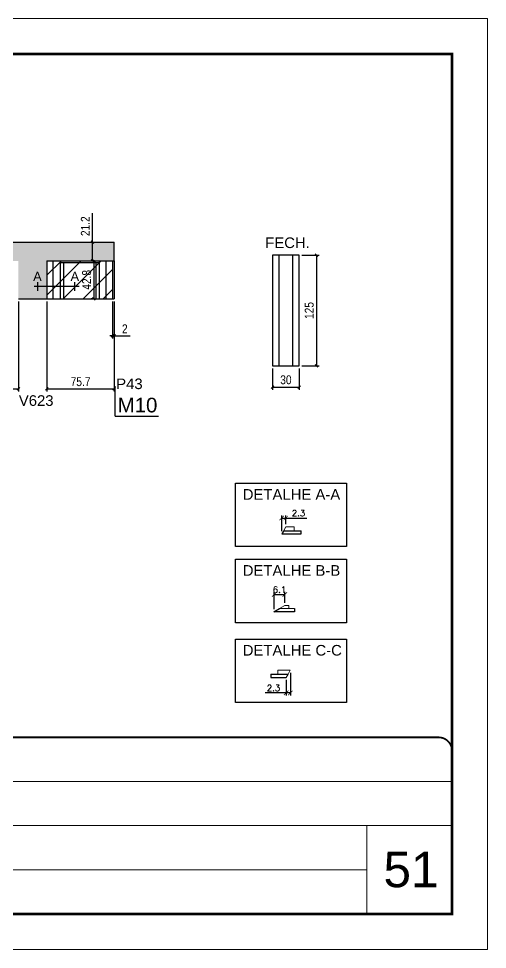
# Model space of a CAD drawing. Extents: x -20960 to -5926, y -2106 to 21915.
# Drawn here: x -8080 to -7552, y 7082 to 8132 of the extents above; entities that cross this region are included whole.
import ezdxf
from ezdxf.enums import TextEntityAlignment as Align

# ---------------------------------------------------------------- set-up
doc = ezdxf.new("R2010")
doc.units = 0
doc.linetypes.add('CONTINUO', pattern=[0])
doc.linetypes.add('DASHED', pattern=[0.75, 0.5, -0.25])
for name, color, linetype in [('5', 5, 'Continuous'), ('COTA', 241, 'Continuous'), ('detalhes', 4, 'Continuous'), ('NOMENCLATURA', 7, 'Continuous'), ('Painéis', 200, 'Continuous'), ('SARR_2.2x7', 40, 'Continuous'), ('SARR_3.5x7', 81, 'Continuous')]:
    doc.layers.add(name, color=color, linetype=linetype)
for name, color, linetype, lineweight in [('CARIMBO', 255, 'Continuous', 9), ('Folhas', 255, 'Continuous', 9), ('Hachura', 251, 'Continuous', 9), ('Sarr 2.2x7', 40, 'Continuous', 9), ('SARRAFO DE PRESSAO', 251, 'DASHED', 9)]:
    doc.layers.add(name, color=color, linetype=linetype, lineweight=lineweight)
doc.styles.add('ARIAL', font='arial.ttf')
doc.styles.add('COTA TECNICA', font='techl___.ttf', dxfattribs={"height": 10})
doc.styles.add('Romans', font='romans.shx')
doc.styles.get("Standard").update_dxf_attribs({"font": 'arial.ttf'})
doc.dimstyles.new('Cota Seção (2x)', dxfattribs={"dimtxt": 7, "dimasz": 5, "dimexe": 3, "dimexo": 3, "dimgap": 2, "dimtad": 3, "dimdec": 1, "dimlfac": 0.5, "dimzin": 12, "dimdsep": 46, "dimtxsty": 'Romans', "dimblk": 'ARCHTICK', "dimcen": 0, "dimclrd": 4, "dimclre": 4, "dimclrt": 1, "dimadec": 1, "dimazin": 3, "dimtfac": 1, "dimtdec": 1, "dimtmove": 0, "dimatfit": 3, "dimldrblk": 'OBLIQUE', "dimfxl": 1, "dimtolj": 1, "dimtzin": 12, "dimarcsym": 0})
doc.dimstyles.new('PAINEL', dxfattribs={"dimtxt": 10, "dimasz": 3, "dimexe": 3, "dimexo": 3, "dimgap": 3, "dimtad": 1, "dimdec": 1, "dimzin": 12, "dimdsep": 46, "dimtxsty": 'COTA TECNICA', "dimblk1": 'OBLIQUE', "dimblk2": 'OBLIQUE', "dimsah": 1, "dimcen": 0.9, "dimclrd": 4, "dimclre": 4, "dimclrt": 240, "dimadec": 1, "dimazin": 3, "dimtfac": 1, "dimtdec": 1, "dimtmove": 0, "dimatfit": 3, "dimfxl": 1, "dimtolj": 1, "dimtzin": 12, "dimarcsym": 0})

# ---------------------------------------------------------------- blocks, each defined once
blk = doc.blocks.new('9999999999')
at = {"color": 30, "linetype": 'CONTINUO'}
for p, q in [((98564.6, 34379.6), (99584, 34379.6)), ((98564.6, 34329.8), (99488, 34329.8)), ((99584, 34329.8), (99488, 34329.8)), ((99488, 34329.8), (99488, 34230.2)), ((98564.6, 34280), (99488, 34280))]:
    blk.add_line(p, q, dxfattribs=at)
at = {"color": 30, "linetype": 'CONTINUO', "const_width": 2}
blk.add_lwpolyline([(99584, 34230.2), (99584, 34414.4, 0.414214), (99569, 34429.4), (98229, 34429.4, 0.414214), (98214, 34414.4), (98214, 34245.2, 0.414214), (98229, 34230.2), (99584, 34230.2)], format="xyb", dxfattribs=at)
at = {"layer": 'Folhas'}
blk.add_lwpolyline([(98139, 34190.2), (99624, 34190.2), (99624, 35240.2), (98139, 35240.2)], close=True, dxfattribs=at)
at = {"layer": 'Folhas', "color": 30, "const_width": 3}
blk.add_lwpolyline([(98214, 34230.2), (99584, 34230.2), (99584, 35200.2), (98214, 35200.2)], close=True, dxfattribs=at)
blk = doc.blocks.new('_Oblique')
at = {"color": 0, "linetype": 'ByBlock', "lineweight": -2}
blk.add_line((-0.5, -0.5), (0.5, 0.5), dxfattribs=at)
blk = doc.blocks.new('*D1862')
at = {"layer": 'COTA', "color": 4, "lineweight": -2, "ltscale": 25, "transparency": 16777216}
for p, q in [((-8224.4, 7813.4), (-8224.4, 7711.8)), ((-8080.7, 7813.4), (-8080.7, 7711.8)), ((-8224.4, 7714.8), (-8080.7, 7714.8))]:
    blk.add_line(p, q, dxfattribs=at)
at = {"layer": 'Defpoints', "color": 0, "ltscale": 25, "transparency": 16777216}
for p in [(-8224.4, 7816.4), (-8080.7, 7816.4), (-8080.7, 7714.8)]:
    blk.add_point(p, dxfattribs=at)
at = {"layer": 'COTA', "color": 4, "lineweight": -2, "ltscale": 25, "transparency": 16777216, "xscale": 3, "yscale": 3, "zscale": 3, "rotation": 180}
blk.add_blockref('_Oblique', (-8224.4, 7714.8), dxfattribs=at)
at = {"layer": 'COTA', "color": 4, "lineweight": -2, "ltscale": 25, "transparency": 16777216, "xscale": 3, "yscale": 3, "zscale": 3}
blk.add_blockref('_Oblique', (-8080.7, 7714.8), dxfattribs=at)
at = {"layer": 'COTA', "color": 240, "ltscale": 25, "transparency": 16777216, "insert": (-8152.6, 7723), "char_height": 10, "attachment_point": 5, "style": 'COTA TECNICA'}
blk.add_mtext('\\A1;143.7', dxfattribs=at)
blk = doc.blocks.new('*D1863')
at = {"layer": 'COTA', "color": 4, "lineweight": -2, "ltscale": 25, "transparency": 16777216}
for p, q in [((-7974.7, 7813.4), (-7974.7, 7771.6)), ((-7972.7, 7813.4), (-7972.7, 7771.6)), ((-7974.7, 7774.6), (-7977.7, 7774.6)), ((-7974.7, 7774.6), (-7972.7, 7774.6)), ((-7972.7, 7774.6), (-7954.6, 7774.6))]:
    blk.add_line(p, q, dxfattribs=at)
at = {"layer": 'Defpoints', "color": 0, "ltscale": 25, "transparency": 16777216}
for p in [(-7974.7, 7816.4), (-7972.7, 7816.4), (-7972.7, 7774.6)]:
    blk.add_point(p, dxfattribs=at)
at = {"layer": 'COTA', "color": 4, "lineweight": -2, "ltscale": 25, "transparency": 16777216, "xscale": 3, "yscale": 3, "zscale": 3}
blk.add_blockref('_Oblique', (-7974.7, 7774.6), dxfattribs=at)
at = {"layer": 'COTA', "color": 4, "lineweight": -2, "ltscale": 25, "transparency": 16777216, "xscale": 3, "yscale": 3, "zscale": 3, "rotation": 180}
blk.add_blockref('_Oblique', (-7972.7, 7774.6), dxfattribs=at)
at = {"layer": 'COTA', "color": 240, "ltscale": 25, "transparency": 16777216, "insert": (-7960.7, 7782.6), "char_height": 10, "attachment_point": 5, "style": 'COTA TECNICA'}
blk.add_mtext('\\A1;2', dxfattribs=at)
blk = doc.blocks.new('_ArchTick')
at = {"color": 0, "linetype": 'ByBlock', "const_width": 0.15}
blk.add_lwpolyline([(-0.5, -0.5), (0.5, 0.5)], dxfattribs=at)
blk = doc.blocks.new('*D1864')
at = {"layer": 'COTA', "color": 4, "lineweight": -2, "transparency": 16777216}
for p, q in [((-7783.8, 7554.1), (-7783.8, 7572.1)), ((-7779.2, 7562.1), (-7779.2, 7572.1)), ((-7783.8, 7569.1), (-7779.2, 7569.1)), ((-7779.2, 7569.1), (-7755.5, 7569.1))]:
    blk.add_line(p, q, dxfattribs=at)
at = {"layer": 'Defpoints', "color": 0, "transparency": 16777216}
for p in [(-7779.2, 7569.1), (-7783.8, 7551.1), (-7779.2, 7559.1)]:
    blk.add_point(p, dxfattribs=at)
at = {"layer": 'COTA', "color": 4, "lineweight": -2, "transparency": 16777216, "xscale": 5, "yscale": 5, "zscale": 5, "rotation": 180}
blk.add_blockref('_ArchTick', (-7783.8, 7569.1), dxfattribs=at)
at = {"layer": 'COTA', "color": 4, "lineweight": -2, "transparency": 16777216, "xscale": 5, "yscale": 5, "zscale": 5}
blk.add_blockref('_ArchTick', (-7779.2, 7569.1), dxfattribs=at)
at = {"layer": 'COTA', "color": 1, "transparency": 16777216, "insert": (-7764.9, 7574.6), "char_height": 7, "attachment_point": 5, "style": 'Romans'}
blk.add_mtext('\\A1;2.3', dxfattribs=at)
blk = doc.blocks.new('*D1838')
at = {"layer": 'COTA', "color": 4, "lineweight": -2, "transparency": 16777216}
for p, q in [((-7792.5, 7466.3), (-7792.5, 7485.8)), ((-7792.5, 7482.8), (-7780.3, 7482.8)), ((-7780.3, 7473.4), (-7780.3, 7485.8))]:
    blk.add_line(p, q, dxfattribs=at)
at = {"layer": 'Defpoints', "color": 0, "transparency": 16777216}
for p in [(-7780.3, 7482.8), (-7780.3, 7470.4), (-7792.5, 7463.3)]:
    blk.add_point(p, dxfattribs=at)
at = {"layer": 'COTA', "color": 4, "lineweight": -2, "transparency": 16777216, "xscale": 5, "yscale": 5, "zscale": 5, "rotation": 180}
blk.add_blockref('_ArchTick', (-7792.5, 7482.8), dxfattribs=at)
at = {"layer": 'COTA', "color": 4, "lineweight": -2, "transparency": 16777216, "xscale": 5, "yscale": 5, "zscale": 5}
blk.add_blockref('_ArchTick', (-7780.3, 7482.8), dxfattribs=at)
at = {"layer": 'COTA', "color": 1, "transparency": 16777216, "insert": (-7786.4, 7488.3), "char_height": 7, "attachment_point": 5, "style": 'Romans'}
blk.add_mtext('\\A1;6.1', dxfattribs=at)
blk = doc.blocks.new('*D1868')
at = {"layer": 'COTA', "color": 4, "lineweight": -2, "ltscale": 25, "transparency": 16777216}
for p, q in [((-8048.5, 7813.4), (-8048.5, 7711.8)), ((-7972.7, 7813.4), (-7972.7, 7711.8)), ((-8048.5, 7714.8), (-7972.7, 7714.8))]:
    blk.add_line(p, q, dxfattribs=at)
at = {"layer": 'Defpoints', "color": 0, "ltscale": 25, "transparency": 16777216}
for p in [(-8048.5, 7816.4), (-7972.7, 7816.4), (-7972.7, 7714.8)]:
    blk.add_point(p, dxfattribs=at)
at = {"layer": 'COTA', "color": 4, "lineweight": -2, "ltscale": 25, "transparency": 16777216, "xscale": 3, "yscale": 3, "zscale": 3, "rotation": 180}
blk.add_blockref('_Oblique', (-8048.5, 7714.8), dxfattribs=at)
at = {"layer": 'COTA', "color": 4, "lineweight": -2, "ltscale": 25, "transparency": 16777216, "xscale": 3, "yscale": 3, "zscale": 3}
blk.add_blockref('_Oblique', (-7972.7, 7714.8), dxfattribs=at)
at = {"layer": 'COTA', "color": 240, "ltscale": 25, "transparency": 16777216, "insert": (-8010.6, 7722.9), "char_height": 10, "attachment_point": 5, "style": 'COTA TECNICA'}
blk.add_mtext('\\A1;75.7', dxfattribs=at)
blk = doc.blocks.new('*D1872')
at = {"layer": 'COTA', "color": 4, "lineweight": -2, "ltscale": 25, "transparency": 16777216}
for p, q in [((-7794.1, 7737.7), (-7794.1, 7713.8)), ((-7764.1, 7737.7), (-7764.1, 7713.8)), ((-7794.1, 7716.8), (-7764.1, 7716.8))]:
    blk.add_line(p, q, dxfattribs=at)
at = {"layer": 'Defpoints', "color": 0, "ltscale": 25, "transparency": 16777216}
for p in [(-7794.1, 7740.7), (-7764.1, 7740.7), (-7764.1, 7716.8)]:
    blk.add_point(p, dxfattribs=at)
at = {"layer": 'COTA', "color": 4, "lineweight": -2, "ltscale": 25, "transparency": 16777216, "xscale": 3, "yscale": 3, "zscale": 3, "rotation": 180}
blk.add_blockref('_Oblique', (-7794.1, 7716.8), dxfattribs=at)
at = {"layer": 'COTA', "color": 4, "lineweight": -2, "ltscale": 25, "transparency": 16777216, "xscale": 3, "yscale": 3, "zscale": 3}
blk.add_blockref('_Oblique', (-7764.1, 7716.8), dxfattribs=at)
at = {"layer": 'COTA', "color": 240, "ltscale": 25, "transparency": 16777216, "insert": (-7779.1, 7725), "char_height": 10, "attachment_point": 5, "style": 'COTA TECNICA'}
blk.add_mtext('\\A1;30', dxfattribs=at)
blk = doc.blocks.new('*D1873')
at = {"layer": 'COTA', "color": 4, "lineweight": -2, "ltscale": 25, "transparency": 16777216}
for p, q in [((-7761.1, 7865.7), (-7741.7, 7865.7)), ((-7744.7, 7865.7), (-7744.7, 7740.7)), ((-7761.1, 7740.7), (-7741.7, 7740.7))]:
    blk.add_line(p, q, dxfattribs=at)
at = {"layer": 'Defpoints', "color": 0, "ltscale": 25, "transparency": 16777216}
for p in [(-7764.1, 7865.7), (-7764.1, 7740.7), (-7744.7, 7740.7)]:
    blk.add_point(p, dxfattribs=at)
at = {"layer": 'COTA', "color": 4, "lineweight": -2, "ltscale": 25, "transparency": 16777216, "xscale": 3, "yscale": 3, "zscale": 3}
for p, rotation in [((-7744.7, 7865.7), 90), ((-7744.7, 7740.7), 270)]:
    blk.add_blockref('_Oblique', p, dxfattribs=dict(at, rotation=rotation))
at = {"layer": 'COTA', "color": 240, "ltscale": 25, "transparency": 16777216, "insert": (-7752.8, 7803.2), "char_height": 10, "attachment_point": 5, "rotation": 90, "style": 'COTA TECNICA'}
blk.add_mtext('\\A1;125', dxfattribs=at)
blk = doc.blocks.new('*D1842')
at = {"layer": 'COTA', "color": 4, "lineweight": -2, "ltscale": 25, "transparency": 16777216}
for p, q in [((-7994.7, 7859.2), (-7998.6, 7859.2)), ((-7995.6, 7859.2), (-7995.6, 7816.4)), ((-7994.7, 7816.4), (-7998.6, 7816.4))]:
    blk.add_line(p, q, dxfattribs=at)
at = {"layer": 'Defpoints', "color": 0, "ltscale": 25, "transparency": 16777216}
for p in [(-7991.7, 7859.2), (-7995.6, 7816.4), (-7991.7, 7816.4)]:
    blk.add_point(p, dxfattribs=at)
at = {"layer": 'COTA', "color": 4, "lineweight": -2, "ltscale": 25, "transparency": 16777216, "xscale": 3, "yscale": 3, "zscale": 3}
for p, rotation in [((-7995.6, 7859.2), 90), ((-7995.6, 7816.4), 270)]:
    blk.add_blockref('_Oblique', p, dxfattribs=dict(at, rotation=rotation))
at = {"layer": 'COTA', "color": 240, "ltscale": 25, "transparency": 16777216, "insert": (-8003.7, 7837.8), "char_height": 10, "attachment_point": 5, "rotation": 90, "style": 'COTA TECNICA'}
blk.add_mtext('\\A1;42.8', dxfattribs=at)
blk = doc.blocks.new('*D1843')
at = {"layer": 'COTA', "color": 4, "lineweight": -2, "ltscale": 25, "transparency": 16777216}
for p, q in [((-7997.1, 7880.4), (-7997.1, 7913.1)), ((-7997.1, 7859.2), (-7997.1, 7880.4))]:
    blk.add_line(p, q, dxfattribs=at)
at = {"layer": 'Defpoints', "color": 0, "ltscale": 25, "transparency": 16777216}
for p in [(-7997.1, 7880.4), (-7997.1, 7880.4), (-7997.1, 7859.2)]:
    blk.add_point(p, dxfattribs=at)
at = {"layer": 'COTA', "color": 4, "lineweight": -2, "ltscale": 25, "transparency": 16777216, "xscale": 3, "yscale": 3, "zscale": 3}
for p, rotation in [((-7997.1, 7880.4), 90), ((-7997.1, 7859.2), 270)]:
    blk.add_blockref('_Oblique', p, dxfattribs=dict(at, rotation=rotation))
at = {"layer": 'COTA', "color": 240, "ltscale": 25, "transparency": 16777216, "insert": (-8005.2, 7898.3), "char_height": 10, "attachment_point": 5, "rotation": 90, "style": 'COTA TECNICA'}
blk.add_mtext('\\A1;21.2', dxfattribs=at)
blk = doc.blocks.new('*D1855')
at = {"layer": 'COTA', "color": 4, "lineweight": -2, "transparency": 16777216}
for p, q in [((-7774.1, 7394.4), (-7774.1, 7368.8)), ((-7778.8, 7386.4), (-7778.8, 7368.8)), ((-7778.8, 7371.8), (-7802.4, 7371.8)), ((-7774.1, 7371.8), (-7778.8, 7371.8))]:
    blk.add_line(p, q, dxfattribs=at)
at = {"layer": 'Defpoints', "color": 0, "transparency": 16777216}
for p in [(-7774.1, 7397.4), (-7778.8, 7389.4), (-7778.8, 7371.8)]:
    blk.add_point(p, dxfattribs=at)
at = {"layer": 'COTA', "color": 4, "lineweight": -2, "transparency": 16777216, "xscale": 5, "yscale": 5, "zscale": 5, "rotation": 180}
blk.add_blockref('_ArchTick', (-7778.8, 7371.8), dxfattribs=at)
at = {"layer": 'COTA', "color": 4, "lineweight": -2, "transparency": 16777216, "xscale": 5, "yscale": 5, "zscale": 5}
blk.add_blockref('_ArchTick', (-7774.1, 7371.8), dxfattribs=at)
at = {"layer": 'COTA', "color": 1, "transparency": 16777216, "insert": (-7793.1, 7377.3), "char_height": 7, "attachment_point": 5, "style": 'Romans'}
blk.add_mtext('\\A1;2.3', dxfattribs=at)

msp = doc.modelspace()

# ---------------------------------------------------------------- hatches: boundary and pattern name
at = {"layer": 'COTA', "linetype": 'ByBlock'}
h = msp.add_hatch(dxfattribs=at)
h.set_pattern_fill('AR-CONC', color=256, scale=0.03)
h.set_pattern_definition([(50, (-151002.773, -24204.5924), (5.46554007, -0.47817257), [0.5715, -6.2865]), (355, (-151002.773, -24204.5924), (-1.05730264, 5.73170536), [0.4572, -5.02921753]), (100.4514447, (-151002.3174, -24204.632), (4.40823741, 5.25353256), [0.48570026, -5.34270734]), (46.1842, (-151002.773, -24203.0684), (8.13237123, -1.26126984), [0.85725, -9.42975]), (96.6355576, (-151002.095, -24203.1735), (7.12212402, 7.42278374), [0.7285507, -8.01406824]), (351.184151, (-151002.773, -24203.068), (7.122124, 7.42278374), [0.685799, -7.54379196]), (21, (-151002.011, -24203.4494), (4.54843174, -3.06795595), [0.5715, -6.2865]), (326, (-151002.011, -24203.4494), (1.85406085, 5.52563898), [0.4572, -5.0292]), (71.451445, (-151001.632, -24203.705), (6.40249258, 2.45768307), [0.48570026, -5.34269813]), (37.5, (-151002.7729, -24204.5924), (0.092658098, 2.536651166), [0, -4.96824, 0, -5.1054, 0, -5.04825]), (7.5, (-151002.773, -24204.5924), (2.004589875, 3.005417245), [0, -2.91084, 0, -4.85394, 0, -1.92405]), (327.5, (-151004.4721, -24204.5924), (4.067717855, -0.17186232), [0, -1.905, 0, -5.9436, 0, -7.8867]), (317.5, (-151005.234, -24204.5924), (4.44387544, 0.76279473), [0, -2.4765, 0, -3.94716, 0, -5.6007])])
h.paths.add_polyline_path([(-8712.44, 7859.22), (-8080.71, 7859.22), (-8080.71, 7816.42), (-8048.46, 7816.42), (-8048.46, 7859.22), (-7972.74, 7859.22), (-7972.74, 7880.42), (-8735.44, 7880.42), (-8735.44, 7816.42), (-8735.44, 7751.42), (-8712.44, 7751.42), (-8712.44, 7816.42)])
at = {"layer": 'Hachura', "ltscale": 25}
h = msp.add_hatch(dxfattribs=at)
h.set_pattern_fill('ANSI31', color=256, scale=5)
h.set_pattern_definition([(45, (12456.408, 10028.157), (-11.22532, 11.22532), [])])
h.paths.add_polyline_path([(-7974.74, 7859.22), (-8048.46, 7859.22), (-8048.46, 7816.42), (-7974.74, 7816.42)])

# ---------------------------------------------------------------- linework, layer by layer
at = {"ltscale": 25}
for points in [[(-7836.02, 7608.37), (-7710.68, 7608.37), (-7710.68, 7536.8), (-7836.02, 7536.8)], [(-7836.02, 7522.6), (-7710.68, 7522.6), (-7710.68, 7451.03), (-7836.02, 7451.03)], [(-7836.02, 7432.55), (-7710.68, 7432.55), (-7710.68, 7360.98), (-7836.02, 7360.98)]]:
    msp.add_lwpolyline(points, close=True, dxfattribs=at)
at = {"layer": 'COTA', "linetype": 'ByBlock'}
for p, q in [((-8735.44, 7880.42), (-7972.74, 7880.42)), ((-7972.74, 7859.22), (-7972.74, 7880.42)), ((-8080.71, 7816.42), (-8048.46, 7816.42))]:
    msp.add_line(p, q, dxfattribs=at)
at = {"layer": 'detalhes'}
for p, q in [((-8059.03, 7835.36), (-8059.03, 7825.36)), ((-8017.26, 7835.36), (-8017.26, 7825.36)), ((-8012.26, 7830.36), (-8062.93, 7830.36))]:
    msp.add_line(p, q, dxfattribs=at)
at = {"layer": 'NOMENCLATURA', "linetype": 'Continuous'}
for q in [(-7971.51, 7718.03), (-7922.71, 7684.07)]:
    msp.add_line((-7971.51, 7684.07), q, dxfattribs=at)
at = {"layer": 'Painéis', "ltscale": 25}
for p, q in [((-7764.15, 7865.72), (-7794.15, 7865.72)), ((-7794.15, 7865.72), (-7794.15, 7740.72)), ((-7764.15, 7740.72), (-7764.15, 7865.72)), ((-7794.15, 7740.72), (-7764.15, 7740.72))]:
    msp.add_line(p, q, dxfattribs=at)
at = {"layer": 'Painéis', "linetype": 'ByBlock'}
for p, q in [((-8048.46, 7859.22), (-7972.74, 7859.22)), ((-8048.46, 7859.22), (-8048.46, 7816.42)), ((-7974.74, 7859.22), (-7974.74, 7816.42)), ((-7972.74, 7859.22), (-7972.74, 7816.42)), ((-8048.46, 7816.42), (-7972.74, 7816.42)), ((-7792.54, 7463.33), (-7786.3, 7466.93)), ((-7769.26, 7466.93), (-7769.26, 7463.33)), ((-7769.26, 7463.33), (-7792.54, 7463.33))]:
    msp.add_line(p, q, dxfattribs=at)
at = {"layer": 'Painéis'}
for p, q in [((-7782.01, 7554.21), (-7783.81, 7551.1)), ((-7783.81, 7551.1), (-7761.81, 7551.1)), ((-7781.73, 7554.7), (-7761.81, 7554.7)), ((-7761.81, 7551.1), (-7761.81, 7554.7)), ((-7761.81, 7551.1), (-7761.81, 7554.7)), ((-7796.14, 7392.98), (-7776.68, 7392.98)), ((-7796.14, 7392.98), (-7796.14, 7389.38)), ((-7796.14, 7389.38), (-7778.75, 7389.38))]:
    msp.add_line(p, q, dxfattribs=at)
at = {"layer": 'Sarr 2.2x7'}
for p, q in [((-7782.01, 7554.21), (-7779.19, 7559.1)), ((-7779.19, 7559.1), (-7769.81, 7559.1)), ((-7769.81, 7559.1), (-7769.81, 7554.7)), ((-7786.3, 7466.93), (-7780.34, 7470.37)), ((-7786.3, 7466.93), (-7769.26, 7466.93)), ((-7780.34, 7470.37), (-7775.82, 7470.37)), ((-7775.82, 7470.37), (-7775.82, 7466.93)), ((-7788.14, 7397.38), (-7774.14, 7397.38)), ((-7788.14, 7397.38), (-7788.14, 7392.98)), ((-7776.68, 7392.98), (-7778.76, 7389.36)), ((-7774.14, 7397.38), (-7776.68, 7392.98))]:
    msp.add_line(p, q, dxfattribs=at)
at = {"layer": 'SARR_2.2x7', "linetype": 'Continuous', "ltscale": 50}
for p, q in [((-7787.15, 7865.72), (-7787.15, 7740.72)), ((-7771.15, 7740.72), (-7771.15, 7865.72))]:
    msp.add_line(p, q, dxfattribs=at)
at = {"layer": 'SARR_2.2x7', "linetype": 'Continuous'}
for p, q in [((-8041.46, 7816.42), (-8041.46, 7859.22)), ((-7989.74, 7857.02), (-8033.46, 7857.02)), ((-7981.74, 7816.42), (-7981.74, 7859.22))]:
    msp.add_line(p, q, dxfattribs=at)
at = {"layer": 'SARR_3.5x7'}
for p, q in [((-8033.46, 7859.22), (-8033.46, 7816.42)), ((-8029.96, 7857.02), (-8029.96, 7816.42)), ((-7993.24, 7857.02), (-7993.24, 7816.42)), ((-7989.74, 7859.22), (-7989.74, 7816.42))]:
    msp.add_line(p, q, dxfattribs=at)

# ---------------------------------------------------------------- block references
at = {"layer": 'SARRAFO DE PRESSAO', "color": 6, "linetype": 'ByBlock'}
msp.add_blockref('9999999999', (-107175.98, -27107.72), dxfattribs=at)

# ---------------------------------------------------------------- texts
at = {"layer": '5', "color": 7, "linetype": 'Continuous'}
for s, p in [('FECH. ', (-7802.43, 7873.66)), ('DETALHE A-A', (-7827.77, 7589.73)), ('DETALHE B-B', (-7827.77, 7503.97)), ('DETALHE C-C', (-7827.77, 7413.91))]:
    msp.add_text(s, height=12, rotation=359.99996, dxfattribs=at).set_placement(p)
at = {"layer": '5', "linetype": 'Continuous'}
for s, p in [('P43', (-7970.44, 7714.5)), ('V623', (-8080.2, 7695.62))]:
    msp.add_text(s, height=12, rotation=0.00004, dxfattribs=at).set_placement(p)
at = {"layer": 'CARIMBO', "style": 'ARIAL'}
msp.add_text('51', height=40, dxfattribs=at).set_placement((-7669.14, 7152.63))
at = {"layer": 'detalhes', "color": 0, "linetype": 'Continuous', "style": 'ARIAL'}
for p in [(-8059.23, 7841.77), (-8017.06, 7841.77)]:
    msp.add_text('A', height=10.22, dxfattribs=at).set_placement(p, align=Align.MIDDLE_CENTER)
at = {"layer": 'NOMENCLATURA', "linetype": 'Continuous'}
msp.add_text('M10', height=16.5, dxfattribs=at).set_placement((-7968.83, 7688.27))

# ---------------------------------------------------------------- dimensions: what is measured, and where the dimension line sits
at = {"layer": 'COTA', "ltscale": 25}
dim = msp.add_linear_dim(base=(-7997.12, 7880.42), p1=(-7997.12, 7859.22), p2=(-7997.12, 7880.42), angle=90, dimstyle='PAINEL', dxfattribs=at)
dim.commit()
dim.dimension.update_dxf_attribs({"geometry": '*D1843', "text_midpoint": (-7997.12, 7898.29), "dimtype": 160})
for base, p1, p2, picture, middle in [((-7744.67, 7740.72), (-7764.15, 7865.72), (-7764.15, 7740.72), '*D1873', (-7752.78, 7803.22)), ((-7995.62, 7816.42), (-7991.67, 7859.22), (-7991.67, 7816.42), '*D1842', (-8003.71, 7837.82))]:
    dim = msp.add_linear_dim(base=base, p1=p1, p2=p2, angle=90, dimstyle='PAINEL', dxfattribs=at)
    dim.commit()
    dim.dimension.update_dxf_attribs({"geometry": picture, "text_midpoint": middle})
for base, p1, p2, picture, middle in [((-8080.71, 7714.82), (-8224.44, 7816.42), (-8080.71, 7816.42), '*D1862', (-8152.57, 7723.04)), ((-7972.74, 7714.82), (-8048.46, 7816.42), (-7972.74, 7816.42), '*D1868', (-8010.6, 7722.93)), ((-7972.74, 7774.57), (-7974.74, 7816.42), (-7972.74, 7816.42), '*D1863', (-7960.68, 7782.57)), ((-7764.15, 7716.79), (-7794.15, 7740.72), (-7764.15, 7740.72), '*D1872', (-7779.15, 7725.01))]:
    dim = msp.add_linear_dim(base=base, p1=p1, p2=p2, dimstyle='PAINEL', dxfattribs=at)
    dim.commit()
    dim.dimension.update_dxf_attribs({"geometry": picture, "text_midpoint": middle})
at = {"layer": 'COTA'}
for base, p1, p2, picture, middle in [((-7779.19, 7569.09), (-7783.81, 7551.1), (-7779.19, 7559.1), '*D1864', (-7764.86, 7574.59)), ((-7778.75, 7371.77), (-7774.14, 7397.38), (-7778.75, 7389.38), '*D1855', (-7793.09, 7377.27))]:
    dim = msp.add_linear_dim(base=base, p1=p1, p2=p2, dimstyle='Cota Seção (2x)', dxfattribs=at)
    dim.commit()
    dim.dimension.update_dxf_attribs({"geometry": picture, "text_midpoint": middle})
dim = msp.add_linear_dim(base=(-7780.34, 7482.81), p1=(-7792.54, 7463.33), p2=(-7780.34, 7470.37), dimstyle='Cota Seção (2x)', dxfattribs=at)
dim.commit()
dim.dimension.update_dxf_attribs({"geometry": '*D1838', "text_midpoint": (-7786.44, 7482.81), "dimtype": 160})

doc.saveas('drawing.dxf')
